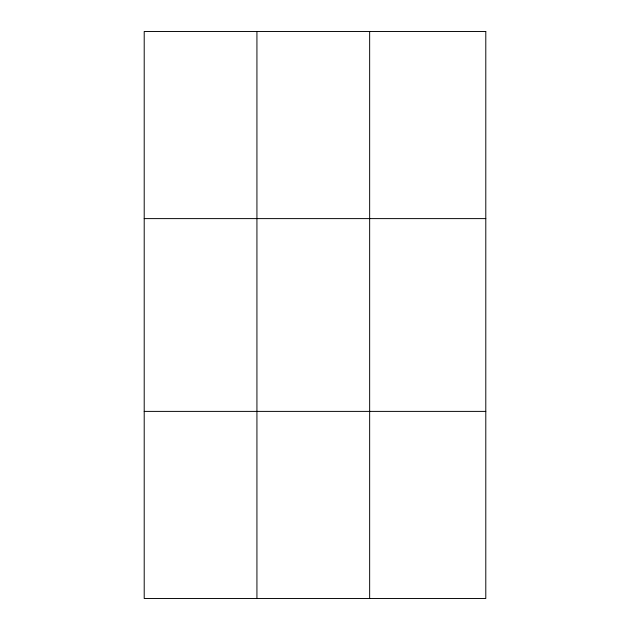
<?xml version="1.0" encoding="UTF-8"?>
<svg xmlns="http://www.w3.org/2000/svg" width="630" height="630" viewBox="0 0 630 630"><rect width="100%" height="100%" fill="white"/><g stroke="black" fill="none" stroke-linecap="round" stroke-linejoin="round"><path stroke-width="0.94" d="M256.93 598.5L256.93 31.5M369.652 598.5L369.652 31.5M144.207 218.61L485.793 218.61M144.207 411.39L485.793 411.39M485.793 31.5L485.793 598.5L144.207 598.5L144.207 31.5L485.793 31.5"/></g></svg>
